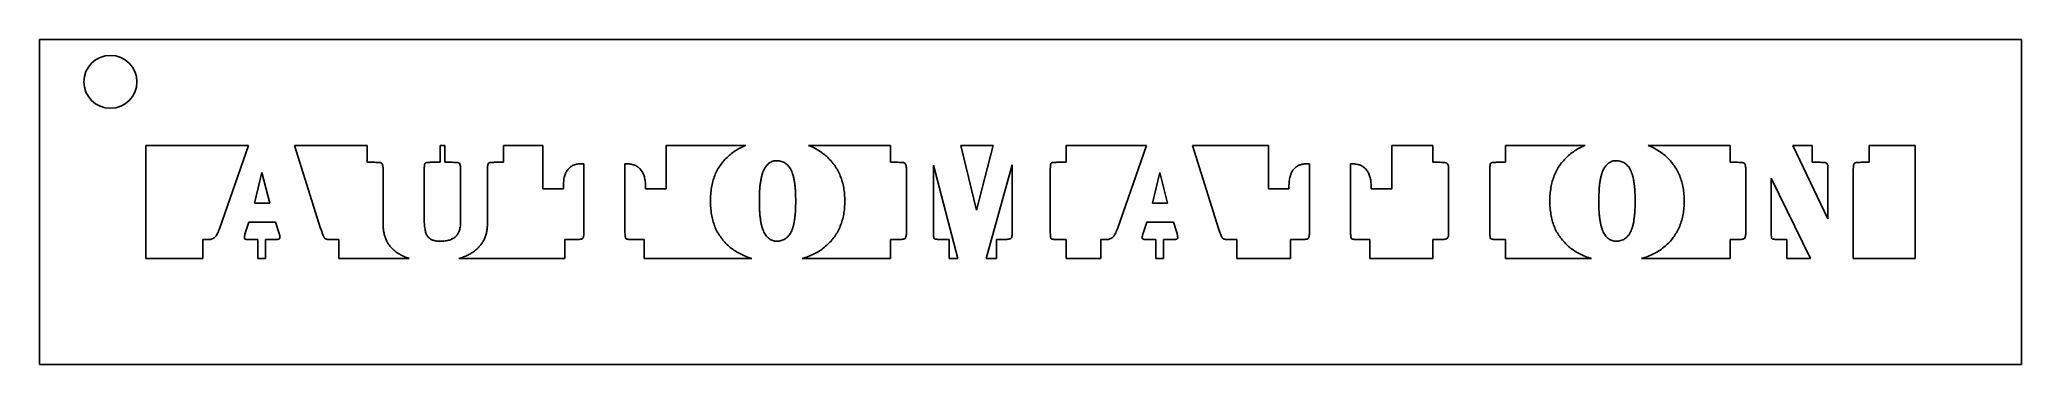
# Model space of a CAD drawing. Header units: millimetres. Extents: x 100 to 212, y 204 to 223.
import ezdxf

# ---------------------------------------------------------------- set-up
doc = ezdxf.new("R2010")
doc.units = ezdxf.units.MM

msp = doc.modelspace()

# ---------------------------------------------------------------- linework, layer by layer
at = {"color": 7, "linetype": 'Continuous', "lineweight": 25}
for p, q in [((99.84, 222.87), (99.84, 204.47)), ((211.84, 222.87), (99.84, 222.87)), ((211.84, 204.47), (211.84, 222.87)), ((105.84, 216.87), (105.84, 210.47)), ((111.64, 216.87), (105.84, 216.87)), ((110, 212.14), (111.64, 216.87)), ((118.36, 216.87), (114.25, 216.87)), ((114.25, 216.87), (115.72, 212.16)), ((118.36, 215.92), (118.36, 216.87)), ((122.47, 216.87), (122.47, 215.92)), ((122.74, 216.87), (122.47, 216.87)), ((122.74, 215.92), (122.74, 216.87)), ((126.05, 216.87), (126.05, 215.92)), ((128.28, 216.87), (126.05, 216.87)), ((128.28, 214.41), (128.28, 216.87)), ((135.25, 216.87), (135.25, 214.41)), ((139.75, 216.87), (135.25, 216.87)), ((147.93, 216.87), (143.3, 216.87)), ((147.93, 215.92), (147.93, 216.87)), ((151.91, 216.87), (152.79, 213.2)), ((153.73, 216.87), (151.91, 216.87)), ((152.79, 213.2), (153.73, 216.87)), ((157.85, 216.87), (157.85, 215.92)), ((162.39, 216.87), (157.85, 216.87)), ((160.75, 212.14), (162.39, 216.87)), ((164.99, 216.87), (166.47, 212.16)), ((169.29, 216.87), (164.99, 216.87)), ((169.29, 214.41), (169.29, 216.87)), ((176.26, 216.87), (176.26, 214.41)), ((178.58, 216.87), (176.26, 216.87)), ((178.58, 215.92), (178.58, 216.87)), ((182.69, 216.87), (182.69, 215.92)), ((187.19, 216.87), (182.69, 216.87)), ((195.38, 216.87), (190.74, 216.87)), ((195.38, 215.92), (195.38, 216.87)), ((198.93, 216.87), (200.91, 212.71)), ((200.02, 216.87), (198.93, 216.87)), ((200.02, 215.92), (200.02, 216.87)), ((203.24, 216.87), (203.24, 215.92)), ((205.84, 216.87), (203.24, 216.87)), ((205.84, 210.47), (205.84, 216.87)), ((112.4, 215.33), (111.99, 213.59)), ((112.85, 213.59), (112.4, 215.33)), ((118.79, 215.92), (118.36, 215.92)), ((119.26, 212.37), (119.26, 215.47)), ((121.58, 215.47), (121.58, 212.68)), ((122.47, 215.92), (121.94, 215.92)), ((123.17, 215.92), (122.74, 215.92)), ((123.63, 212.6), (123.63, 215.47)), ((125.15, 215.49), (125.15, 212.44)), ((126.05, 215.92), (125.55, 215.92)), ((130.6, 215.83), (130.4, 215.83)), ((130.6, 212), (130.6, 215.83)), ((133.03, 215.83), (132.92, 215.83)), ((132.92, 215.83), (132.92, 212)), ((148.34, 215.92), (147.93, 215.92)), ((148.83, 211.99), (148.83, 215.46)), ((150.35, 215.76), (150.35, 211.99)), ((151.73, 210.47), (150.35, 215.76)), ((154.81, 215.77), (153.34, 210.47)), ((154.81, 211.99), (154.81, 215.77)), ((156.96, 215.46), (156.96, 211.99)), ((157.85, 215.92), (157.33, 215.92)), ((163.15, 215.33), (162.74, 213.59)), ((163.59, 213.59), (163.15, 215.33)), ((171.61, 215.83), (171.41, 215.83)), ((171.61, 212), (171.61, 215.83)), ((174.03, 215.83), (173.93, 215.83)), ((173.93, 215.83), (173.93, 212)), ((179, 215.92), (178.58, 215.92)), ((179.47, 211.99), (179.47, 215.46)), ((181.8, 215.46), (181.8, 211.99)), ((182.69, 215.92), (182.18, 215.92)), ((195.79, 215.92), (195.38, 215.92)), ((196.27, 211.99), (196.27, 215.46)), ((200.47, 215.92), (200.02, 215.92)), ((200.91, 212.71), (200.91, 215.46)), ((202.34, 215.46), (202.34, 210.47)), ((203.24, 215.92), (202.79, 215.92)), ((129.44, 214.41), (128.28, 214.41)), ((129.44, 214.53), (129.44, 214.41)), ((134.09, 214.41), (134.09, 214.53)), ((135.25, 214.41), (134.09, 214.41)), ((170.45, 214.41), (169.29, 214.41)), ((170.45, 214.53), (170.45, 214.41)), ((175.09, 214.41), (175.09, 214.53)), ((176.26, 214.41), (175.09, 214.41)), ((199.93, 210.47), (197.7, 215.01)), ((197.7, 215.01), (197.7, 211.99)), ((111.99, 213.59), (112.85, 213.59)), ((162.74, 213.59), (163.59, 213.59)), ((111.67, 212.52), (111.48, 211.96)), ((113.17, 212.52), (111.67, 212.52)), ((113.38, 211.89), (113.17, 212.52)), ((162.41, 212.52), (162.23, 211.96)), ((163.92, 212.52), (162.41, 212.52)), ((164.13, 211.89), (163.92, 212.52)), ((109.07, 210.47), (109.07, 211.54)), ((109.07, 211.54), (109.4, 211.54)), ((111.68, 211.54), (112.17, 211.54)), ((112.17, 211.54), (112.17, 210.47)), ((112.6, 211.54), (112.98, 211.54)), ((112.6, 210.47), (112.6, 211.54)), ((116.24, 211.54), (116.75, 211.54)), ((116.75, 211.54), (116.75, 210.47)), ((129.53, 210.47), (129.53, 211.54)), ((129.53, 211.54), (130.14, 211.54)), ((133.28, 211.54), (134, 211.54)), ((134, 211.54), (134, 210.47)), ((147.93, 210.47), (147.93, 211.54)), ((147.93, 211.54), (148.34, 211.54)), ((150.78, 211.54), (151.24, 211.54)), ((151.24, 211.54), (151.24, 210.47)), ((153.92, 211.54), (154.29, 211.54)), ((153.92, 210.47), (153.92, 211.54)), ((157.33, 211.54), (157.85, 211.54)), ((157.85, 211.54), (157.85, 210.47)), ((159.82, 210.47), (159.82, 211.54)), ((159.82, 211.54), (160.14, 211.54)), ((162.42, 211.54), (162.92, 211.54)), ((162.92, 211.54), (162.92, 210.47)), ((163.35, 211.54), (163.73, 211.54)), ((163.35, 210.47), (163.35, 211.54)), ((166.99, 211.54), (167.5, 211.54)), ((167.5, 211.54), (167.5, 210.47)), ((170.54, 210.47), (170.54, 211.54)), ((170.54, 211.54), (171.15, 211.54)), ((174.29, 211.54), (175.01, 211.54)), ((175.01, 211.54), (175.01, 210.47)), ((178.58, 210.47), (178.58, 211.54)), ((178.58, 211.54), (179, 211.54)), ((182.18, 211.54), (182.69, 211.54)), ((182.69, 211.54), (182.69, 210.47)), ((195.38, 210.47), (195.38, 211.54)), ((195.38, 211.54), (195.79, 211.54)), ((198.1, 211.54), (198.59, 211.54)), ((198.59, 211.54), (198.59, 210.47)), ((105.84, 210.47), (109.07, 210.47)), ((112.17, 210.47), (112.6, 210.47)), ((116.75, 210.47), (120.73, 210.47)), ((123.54, 210.47), (129.53, 210.47)), ((134, 210.47), (140.09, 210.47)), ((142.93, 210.47), (147.93, 210.47)), ((151.24, 210.47), (151.73, 210.47)), ((153.34, 210.47), (153.92, 210.47)), ((157.85, 210.47), (159.82, 210.47)), ((162.92, 210.47), (163.35, 210.47)), ((167.5, 210.47), (170.54, 210.47)), ((175.01, 210.47), (178.58, 210.47)), ((182.69, 210.47), (187.54, 210.47)), ((190.37, 210.47), (195.38, 210.47)), ((198.59, 210.47), (199.93, 210.47)), ((202.34, 210.47), (205.84, 210.47)), ((99.84, 204.47), (211.84, 204.47))]:
    msp.add_line(p, q, dxfattribs=at)
msp.add_circle((103.84, 220.47), 1.5, dxfattribs=at)
for points, knots in [([(137.75, 213.72), (137.75, 213.85), (137.76, 214.11), (137.81, 214.48), (137.88, 214.83), (137.99, 215.16), (138.13, 215.47), (138.31, 215.75), (138.51, 216.01), (138.75, 216.25), (139.01, 216.47), (139.3, 216.66), (139.55, 216.78), (139.7, 216.85), (139.75, 216.87)], [0, 0, 0, 0, 0.0679678, 0.1325416, 0.1942264, 0.2539188, 0.3121066, 0.3695997, 0.4269401, 0.4850511, 0.5437881, 0.6028493, 0.6628409, 0.6886348, 0.6886348, 0.6886348, 0.6886348]), ([(143.3, 216.87), (143.35, 216.85), (143.51, 216.78), (143.77, 216.65), (144.06, 216.46), (144.33, 216.24), (144.57, 216), (144.78, 215.73), (144.95, 215.45), (145.1, 215.14), (145.21, 214.81), (145.29, 214.47), (145.34, 214.1), (145.34, 213.85), (145.34, 213.72)], [0.3136224, 0.3136224, 0.3136224, 0.3136224, 0.3418863, 0.4025862, 0.4619439, 0.5211281, 0.5795262, 0.6369886, 0.6940553, 0.7514519, 0.8101959, 0.8708754, 0.9338801, 1, 1, 1, 1]), ([(185.19, 213.72), (185.19, 213.85), (185.2, 214.11), (185.25, 214.48), (185.32, 214.83), (185.44, 215.16), (185.57, 215.47), (185.75, 215.75), (185.95, 216.01), (186.19, 216.25), (186.45, 216.47), (186.74, 216.66), (186.99, 216.78), (187.14, 216.85), (187.19, 216.87)], [0, 0, 0, 0, 0.0679678, 0.1325416, 0.1942264, 0.2539188, 0.3121066, 0.3695997, 0.4269401, 0.4850511, 0.5437881, 0.6028493, 0.6628409, 0.6886348, 0.6886348, 0.6886348, 0.6886348]), ([(190.74, 216.87), (190.79, 216.85), (190.95, 216.78), (191.21, 216.65), (191.51, 216.46), (191.77, 216.24), (192.01, 216), (192.22, 215.73), (192.39, 215.45), (192.54, 215.14), (192.65, 214.81), (192.73, 214.47), (192.78, 214.1), (192.78, 213.85), (192.78, 213.72)], [0.3136224, 0.3136224, 0.3136224, 0.3136224, 0.3418863, 0.4025862, 0.4619439, 0.5211281, 0.5795262, 0.6369886, 0.6940553, 0.7514519, 0.8101959, 0.8708754, 0.9338801, 1, 1, 1, 1]), ([(119.26, 215.47), (119.25, 215.51), (119.25, 215.6), (119.24, 215.71), (119.22, 215.79), (119.19, 215.85), (119.12, 215.89), (119.04, 215.9), (118.92, 215.91), (118.84, 215.91), (118.79, 215.92)], [0, 0, 0, 0, 0.179604, 0.320129, 0.423804, 0.496802, 0.570956, 0.678344, 0.820396, 1, 1, 1, 1]), ([(121.94, 215.92), (121.9, 215.91), (121.83, 215.91), (121.74, 215.9), (121.68, 215.89), (121.63, 215.87), (121.6, 215.81), (121.59, 215.73), (121.58, 215.61), (121.58, 215.52), (121.58, 215.47)], [0, 0, 0, 0, 0.156801, 0.281394, 0.372925, 0.435334, 0.503755, 0.617999, 0.78322, 1, 1, 1, 1]), ([(123.63, 215.47), (123.63, 215.51), (123.63, 215.6), (123.62, 215.72), (123.6, 215.8), (123.57, 215.86), (123.5, 215.89), (123.42, 215.9), (123.31, 215.91), (123.22, 215.91), (123.17, 215.92)], [0, 0, 0, 0, 0.184731, 0.328637, 0.43345, 0.502542, 0.573454, 0.6787, 0.820493, 1, 1, 1, 1]), ([(125.55, 215.92), (125.51, 215.91), (125.43, 215.91), (125.33, 215.91), (125.26, 215.89), (125.21, 215.87), (125.18, 215.82), (125.16, 215.74), (125.15, 215.63), (125.15, 215.54), (125.15, 215.49)], [0, 0, 0, 0, 0.173086, 0.308347, 0.406781, 0.472996, 0.538622, 0.647285, 0.799955, 1, 1, 1, 1]), ([(130.4, 215.83), (130.36, 215.82), (130.29, 215.82), (130.19, 215.81), (130.09, 215.78), (130, 215.75), (129.92, 215.7), (129.84, 215.65), (129.76, 215.59), (129.7, 215.51), (129.64, 215.43), (129.58, 215.33), (129.54, 215.23), (129.5, 215.11), (129.47, 214.98), (129.46, 214.84), (129.44, 214.69), (129.44, 214.58), (129.44, 214.53)], [0, 0, 0, 0, 0.0588134, 0.1150166, 0.16941, 0.2215477, 0.2740912, 0.3267729, 0.3792277, 0.4342856, 0.4905922, 0.5500109, 0.6129116, 0.6799844, 0.7517995, 0.8288216, 0.9114877, 1, 1, 1, 1]), ([(134.09, 214.53), (134.09, 214.58), (134.08, 214.68), (134.07, 214.83), (134.05, 214.96), (134.02, 215.09), (133.98, 215.2), (133.94, 215.31), (133.88, 215.41), (133.81, 215.5), (133.74, 215.57), (133.66, 215.64), (133.58, 215.7), (133.48, 215.75), (133.38, 215.78), (133.27, 215.81), (133.15, 215.82), (133.07, 215.82), (133.03, 215.83)], [0, 0, 0, 0, 0.08122, 0.157575, 0.229484, 0.297083, 0.361155, 0.422431, 0.480768, 0.537236, 0.5921, 0.646606, 0.701586, 0.756215, 0.813586, 0.872139, 0.934105, 1, 1, 1, 1]), ([(141.51, 216), (141.47, 216), (141.39, 216), (141.28, 215.98), (141.18, 215.93), (141.08, 215.88), (141, 215.8), (140.91, 215.71), (140.84, 215.61), (140.77, 215.49), (140.71, 215.35), (140.66, 215.18), (140.62, 215), (140.58, 214.79), (140.55, 214.56), (140.53, 214.31), (140.52, 214.03), (140.52, 213.84), (140.52, 213.74)], [0, 0, 0, 0, 0.042095, 0.082968, 0.122708, 0.1631, 0.204924, 0.249144, 0.296461, 0.346886, 0.402617, 0.464955, 0.534993, 0.611927, 0.697023, 0.78997, 0.890936, 1, 1, 1, 1]), ([(142.57, 213.71), (142.57, 213.81), (142.57, 214), (142.56, 214.28), (142.54, 214.53), (142.51, 214.76), (142.48, 214.97), (142.43, 215.16), (142.38, 215.32), (142.32, 215.47), (142.25, 215.6), (142.17, 215.7), (142.08, 215.8), (141.98, 215.87), (141.88, 215.93), (141.76, 215.97), (141.64, 216), (141.55, 216), (141.51, 216)], [0, 0, 0, 0, 0.105062, 0.202288, 0.292246, 0.375159, 0.450108, 0.518376, 0.580277, 0.635778, 0.686796, 0.733975, 0.778847, 0.822264, 0.865055, 0.908322, 0.952831, 1, 1, 1, 1]), ([(148.83, 215.46), (148.83, 215.51), (148.83, 215.6), (148.81, 215.71), (148.79, 215.8), (148.76, 215.86), (148.69, 215.89), (148.6, 215.9), (148.48, 215.91), (148.39, 215.91), (148.34, 215.92)], [0, 0, 0, 0, 0.1797129, 0.3180278, 0.4204572, 0.4900235, 0.5627982, 0.6705166, 0.8152049, 1, 1, 1, 1]), ([(157.33, 215.92), (157.29, 215.91), (157.22, 215.91), (157.13, 215.91), (157.06, 215.89), (157.01, 215.87), (156.98, 215.82), (156.97, 215.74), (156.96, 215.61), (156.96, 215.52), (156.96, 215.46)], [0, 0, 0, 0, 0.161472, 0.285869, 0.379741, 0.440187, 0.504912, 0.616483, 0.782187, 1, 1, 1, 1]), ([(171.41, 215.83), (171.37, 215.82), (171.3, 215.82), (171.2, 215.81), (171.1, 215.78), (171.01, 215.75), (170.93, 215.7), (170.85, 215.65), (170.77, 215.59), (170.7, 215.51), (170.64, 215.43), (170.59, 215.33), (170.55, 215.23), (170.51, 215.11), (170.48, 214.98), (170.46, 214.84), (170.45, 214.69), (170.45, 214.58), (170.45, 214.53)], [0, 0, 0, 0, 0.0588134, 0.1150166, 0.16941, 0.2215477, 0.2740912, 0.3267729, 0.3792277, 0.4342856, 0.4905922, 0.5500109, 0.6129116, 0.6799844, 0.7517995, 0.8288216, 0.9114877, 1, 1, 1, 1]), ([(175.09, 214.53), (175.09, 214.58), (175.09, 214.68), (175.08, 214.83), (175.06, 214.96), (175.03, 215.09), (174.99, 215.2), (174.94, 215.31), (174.89, 215.41), (174.82, 215.5), (174.75, 215.57), (174.67, 215.64), (174.58, 215.7), (174.49, 215.75), (174.39, 215.78), (174.27, 215.81), (174.16, 215.82), (174.08, 215.82), (174.03, 215.83)], [0, 0, 0, 0, 0.08122, 0.157575, 0.229484, 0.297083, 0.361155, 0.422431, 0.480768, 0.537236, 0.5921, 0.646606, 0.701586, 0.756215, 0.813586, 0.872139, 0.934105, 1, 1, 1, 1]), ([(179.47, 215.46), (179.47, 215.51), (179.47, 215.6), (179.46, 215.71), (179.44, 215.79), (179.4, 215.85), (179.34, 215.88), (179.25, 215.9), (179.14, 215.91), (179.05, 215.91), (179, 215.92)], [0, 0, 0, 0, 0.179828, 0.319176, 0.42364, 0.496026, 0.571067, 0.675874, 0.820172, 1, 1, 1, 1]), ([(182.18, 215.92), (182.14, 215.91), (182.07, 215.91), (181.97, 215.91), (181.9, 215.89), (181.85, 215.87), (181.82, 215.81), (181.81, 215.73), (181.8, 215.61), (181.8, 215.51), (181.8, 215.46)], [0, 0, 0, 0, 0.162871, 0.292673, 0.38709, 0.450724, 0.519439, 0.630685, 0.790308, 1, 1, 1, 1]), ([(188.95, 216), (188.91, 216), (188.83, 216), (188.72, 215.98), (188.62, 215.93), (188.53, 215.88), (188.44, 215.8), (188.36, 215.71), (188.28, 215.61), (188.21, 215.49), (188.15, 215.35), (188.1, 215.18), (188.06, 215), (188.02, 214.79), (187.99, 214.56), (187.98, 214.31), (187.96, 214.03), (187.96, 213.84), (187.96, 213.74)], [0, 0, 0, 0, 0.042095, 0.082968, 0.122708, 0.1631, 0.204924, 0.249144, 0.296461, 0.346886, 0.402617, 0.464955, 0.534993, 0.611927, 0.697023, 0.78997, 0.890936, 1, 1, 1, 1]), ([(190.01, 213.71), (190.01, 213.81), (190.01, 214), (190, 214.28), (189.98, 214.53), (189.95, 214.76), (189.92, 214.97), (189.87, 215.16), (189.82, 215.32), (189.76, 215.47), (189.69, 215.6), (189.61, 215.7), (189.52, 215.8), (189.43, 215.87), (189.32, 215.93), (189.2, 215.97), (189.08, 216), (188.99, 216), (188.95, 216)], [0, 0, 0, 0, 0.105062, 0.202288, 0.292246, 0.375159, 0.450108, 0.518376, 0.580277, 0.635778, 0.686796, 0.733975, 0.778847, 0.822264, 0.865055, 0.908322, 0.952831, 1, 1, 1, 1]), ([(196.27, 215.46), (196.27, 215.51), (196.27, 215.6), (196.25, 215.71), (196.23, 215.79), (196.2, 215.85), (196.13, 215.88), (196.05, 215.9), (195.93, 215.91), (195.84, 215.91), (195.79, 215.92)], [0, 0, 0, 0, 0.178909, 0.317544, 0.421474, 0.493491, 0.568148, 0.674093, 0.817654, 1, 1, 1, 1]), ([(200.91, 215.46), (200.91, 215.51), (200.91, 215.6), (200.9, 215.72), (200.88, 215.8), (200.85, 215.86), (200.78, 215.89), (200.71, 215.9), (200.6, 215.91), (200.52, 215.91), (200.47, 215.92)], [0, 0, 0, 0, 0.1939665, 0.3426775, 0.4497037, 0.5212562, 0.592853, 0.6933847, 0.8291484, 1, 1, 1, 1]), ([(202.79, 215.92), (202.74, 215.91), (202.66, 215.91), (202.55, 215.91), (202.47, 215.89), (202.4, 215.87), (202.37, 215.81), (202.36, 215.73), (202.35, 215.61), (202.34, 215.52), (202.34, 215.46)], [0, 0, 0, 0, 0.1763208, 0.3147484, 0.4160723, 0.4832422, 0.5476334, 0.6517744, 0.8026993, 1, 1, 1, 1]), ([(140.09, 210.47), (140.04, 210.48), (139.87, 210.53), (139.6, 210.64), (139.29, 210.8), (139.01, 210.98), (138.74, 211.2), (138.51, 211.44), (138.31, 211.7), (138.13, 211.98), (137.99, 212.29), (137.88, 212.62), (137.81, 212.97), (137.76, 213.34), (137.75, 213.59), (137.75, 213.72)], [0.2453878, 0.2453878, 0.2453878, 0.2453878, 0.2748088, 0.3364941, 0.3967196, 0.4558077, 0.5145862, 0.5729238, 0.6303388, 0.6879299, 0.746124, 0.8057418, 0.8676672, 0.9322521, 1, 1, 1, 1]), ([(140.52, 213.74), (140.52, 213.64), (140.52, 213.44), (140.53, 213.16), (140.55, 212.91), (140.58, 212.67), (140.61, 212.46), (140.66, 212.27), (140.71, 212.11), (140.77, 211.97), (140.84, 211.84), (140.91, 211.74), (140.99, 211.65), (141.08, 211.58), (141.17, 211.52), (141.28, 211.48), (141.38, 211.45), (141.46, 211.45), (141.5, 211.45)], [0, 0, 0, 0, 0.11021, 0.212365, 0.306117, 0.391531, 0.469257, 0.539104, 0.601421, 0.657167, 0.707627, 0.754264, 0.797409, 0.838893, 0.878783, 0.918202, 0.958246, 1, 1, 1, 1]), ([(141.5, 211.45), (141.54, 211.45), (141.63, 211.45), (141.76, 211.48), (141.87, 211.52), (141.98, 211.58), (142.08, 211.65), (142.17, 211.74), (142.25, 211.85), (142.32, 211.97), (142.38, 212.12), (142.43, 212.28), (142.48, 212.47), (142.51, 212.67), (142.54, 212.9), (142.56, 213.15), (142.57, 213.43), (142.57, 213.61), (142.57, 213.71)], [0, 0, 0, 0, 0.047928, 0.093565, 0.13754, 0.181007, 0.224457, 0.269205, 0.316243, 0.366675, 0.422026, 0.483169, 0.550846, 0.626298, 0.708126, 0.798085, 0.895352, 1, 1, 1, 1]), ([(145.34, 213.72), (145.34, 213.59), (145.34, 213.34), (145.29, 212.98), (145.21, 212.63), (145.1, 212.3), (144.95, 212), (144.78, 211.71), (144.57, 211.45), (144.33, 211.21), (144.06, 210.99), (143.77, 210.8), (143.45, 210.64), (143.17, 210.53), (142.99, 210.48), (142.93, 210.47)], [0, 0, 0, 0, 0.0659782, 0.1291159, 0.1894326, 0.2479733, 0.3055647, 0.3625091, 0.4196605, 0.4777633, 0.5365185, 0.5959495, 0.6566246, 0.7192201, 0.7505334, 0.7505334, 0.7505334, 0.7505334]), ([(187.54, 210.47), (187.48, 210.48), (187.31, 210.53), (187.04, 210.64), (186.73, 210.8), (186.45, 210.98), (186.19, 211.2), (185.95, 211.44), (185.75, 211.7), (185.57, 211.98), (185.43, 212.29), (185.32, 212.62), (185.25, 212.97), (185.2, 213.34), (185.19, 213.59), (185.19, 213.72)], [0.2453878, 0.2453878, 0.2453878, 0.2453878, 0.2748088, 0.3364941, 0.3967196, 0.4558077, 0.5145862, 0.5729238, 0.6303388, 0.6879299, 0.746124, 0.8057418, 0.8676672, 0.9322521, 1, 1, 1, 1]), ([(187.96, 213.74), (187.96, 213.64), (187.96, 213.44), (187.97, 213.16), (187.99, 212.91), (188.02, 212.67), (188.06, 212.46), (188.1, 212.27), (188.15, 212.11), (188.21, 211.97), (188.28, 211.84), (188.35, 211.74), (188.43, 211.65), (188.52, 211.58), (188.61, 211.52), (188.72, 211.48), (188.83, 211.45), (188.9, 211.45), (188.94, 211.45)], [0, 0, 0, 0, 0.11021, 0.212365, 0.306117, 0.391531, 0.469257, 0.539104, 0.601421, 0.657167, 0.707627, 0.754264, 0.797409, 0.838893, 0.878783, 0.918202, 0.958246, 1, 1, 1, 1]), ([(188.94, 211.45), (188.98, 211.45), (189.07, 211.45), (189.2, 211.48), (189.31, 211.52), (189.42, 211.58), (189.52, 211.65), (189.61, 211.74), (189.69, 211.85), (189.76, 211.97), (189.82, 212.12), (189.87, 212.28), (189.92, 212.47), (189.95, 212.67), (189.98, 212.9), (190, 213.15), (190.01, 213.43), (190.01, 213.61), (190.01, 213.71)], [0, 0, 0, 0, 0.047928, 0.093565, 0.13754, 0.181007, 0.224457, 0.269205, 0.316243, 0.366675, 0.422026, 0.483169, 0.550846, 0.626298, 0.708126, 0.798085, 0.895352, 1, 1, 1, 1]), ([(192.78, 213.72), (192.78, 213.59), (192.78, 213.34), (192.73, 212.98), (192.65, 212.63), (192.54, 212.3), (192.39, 212), (192.22, 211.71), (192.01, 211.45), (191.77, 211.21), (191.5, 210.99), (191.21, 210.8), (190.89, 210.64), (190.61, 210.53), (190.43, 210.48), (190.37, 210.47)], [0, 0, 0, 0, 0.0659782, 0.1291159, 0.1894326, 0.2479733, 0.3055647, 0.3625091, 0.4196605, 0.4777633, 0.5365185, 0.5959495, 0.6566246, 0.7192201, 0.7505334, 0.7505334, 0.7505334, 0.7505334]), ([(109.4, 211.54), (109.43, 211.54), (109.49, 211.54), (109.59, 211.57), (109.67, 211.61), (109.75, 211.67), (109.82, 211.75), (109.89, 211.86), (109.95, 211.99), (109.98, 212.09), (110, 212.14)], [0, 0, 0, 0, 0.1079986, 0.2116887, 0.3120119, 0.415702, 0.530626, 0.6655918, 0.8215326, 1, 1, 1, 1]), ([(111.48, 211.96), (111.47, 211.92), (111.45, 211.85), (111.42, 211.76), (111.41, 211.69), (111.41, 211.65), (111.41, 211.63)], [0, 0, 0, 0, 0.366255, 0.632679, 0.831642, 1, 1, 1, 1]), ([(113.42, 211.64), (113.42, 211.66), (113.42, 211.7), (113.41, 211.77), (113.4, 211.83), (113.39, 211.87), (113.38, 211.89)], [0, 0, 0, 0, 0.244044, 0.501077, 0.760784, 1, 1, 1, 1]), ([(115.72, 212.16), (115.74, 212.12), (115.76, 212.05), (115.8, 211.94), (115.83, 211.86), (115.86, 211.78), (115.89, 211.72), (115.91, 211.67), (115.94, 211.63), (115.97, 211.6), (116.01, 211.57), (116.08, 211.55), (116.15, 211.54), (116.21, 211.54), (116.24, 211.54)], [0, 0, 0, 0, 0.134731, 0.253679, 0.359814, 0.451414, 0.526843, 0.590371, 0.638852, 0.675285, 0.738985, 0.813013, 0.89845, 1, 1, 1, 1]), ([(120.73, 210.47), (120.7, 210.48), (120.59, 210.51), (120.4, 210.59), (120.19, 210.7), (120, 210.82), (119.82, 210.97), (119.67, 211.12), (119.54, 211.3), (119.44, 211.48), (119.36, 211.68), (119.3, 211.9), (119.26, 212.13), (119.26, 212.29), (119.26, 212.37)], [0.3411146, 0.3411146, 0.3411146, 0.3411146, 0.367836, 0.4306327, 0.4914794, 0.5501871, 0.606924, 0.6621588, 0.7161533, 0.7699357, 0.8244652, 0.8805303, 0.9388024, 1, 1, 1, 1]), ([(121.58, 212.68), (121.58, 212.62), (121.58, 212.51), (121.59, 212.35), (121.61, 212.21), (121.63, 212.07), (121.65, 211.96), (121.69, 211.86), (121.73, 211.77), (121.78, 211.7), (121.84, 211.64), (121.9, 211.59), (121.97, 211.54), (122.05, 211.51), (122.14, 211.48), (122.24, 211.46), (122.34, 211.45), (122.41, 211.45), (122.45, 211.45)], [0, 0, 0, 0, 0.0994015, 0.1902147, 0.2734548, 0.3484864, 0.4155967, 0.4764629, 0.5305128, 0.5792486, 0.625365, 0.6716866, 0.7191407, 0.7686295, 0.821185, 0.8771655, 0.9363465, 1, 1, 1, 1]), ([(122.45, 211.45), (122.5, 211.45), (122.6, 211.45), (122.75, 211.46), (122.88, 211.48), (123, 211.51), (123.11, 211.55), (123.2, 211.59), (123.29, 211.65), (123.37, 211.71), (123.43, 211.78), (123.48, 211.87), (123.53, 211.96), (123.57, 212.07), (123.6, 212.19), (123.62, 212.31), (123.63, 212.45), (123.63, 212.55), (123.63, 212.6)], [0, 0, 0, 0, 0.080505, 0.154743, 0.223645, 0.287828, 0.347437, 0.402889, 0.454994, 0.50438, 0.553691, 0.605573, 0.660045, 0.718519, 0.781294, 0.848876, 0.921669, 1, 1, 1, 1]), ([(125.15, 212.44), (125.15, 212.36), (125.14, 212.2), (125.11, 211.96), (125.05, 211.74), (124.96, 211.53), (124.85, 211.33), (124.71, 211.16), (124.55, 210.99), (124.36, 210.84), (124.15, 210.71), (123.92, 210.6), (123.71, 210.52), (123.58, 210.48), (123.54, 210.47)], [0, 0, 0, 0, 0.0591062, 0.1151832, 0.1692883, 0.2219131, 0.2739428, 0.3263525, 0.3801556, 0.4356765, 0.4934539, 0.5538811, 0.617832, 0.6501665, 0.6501665, 0.6501665, 0.6501665]), ([(130.14, 211.54), (130.19, 211.54), (130.27, 211.54), (130.38, 211.55), (130.46, 211.56), (130.53, 211.59), (130.57, 211.65), (130.59, 211.73), (130.6, 211.85), (130.6, 211.94), (130.6, 212)], [0, 0, 0, 0, 0.172358, 0.30919, 0.412942, 0.48311, 0.553425, 0.659232, 0.806929, 1, 1, 1, 1]), ([(132.92, 212), (132.92, 211.94), (132.92, 211.85), (132.94, 211.73), (132.95, 211.64), (132.97, 211.58), (133.03, 211.56), (133.09, 211.55), (133.18, 211.54), (133.24, 211.54), (133.28, 211.54)], [0, 0, 0, 0, 0.2189819, 0.3848665, 0.5023845, 0.5719781, 0.6355902, 0.7245618, 0.8463041, 1, 1, 1, 1]), ([(148.34, 211.54), (148.39, 211.54), (148.48, 211.54), (148.6, 211.55), (148.69, 211.57), (148.76, 211.59), (148.79, 211.66), (148.81, 211.74), (148.83, 211.86), (148.83, 211.94), (148.83, 211.99)], [0, 0, 0, 0, 0.182404, 0.326541, 0.432204, 0.506199, 0.577847, 0.681507, 0.820971, 1, 1, 1, 1]), ([(150.35, 211.99), (150.35, 211.94), (150.35, 211.85), (150.36, 211.73), (150.38, 211.64), (150.41, 211.58), (150.47, 211.56), (150.55, 211.55), (150.65, 211.54), (150.74, 211.54), (150.78, 211.54)], [0, 0, 0, 0, 0.198016, 0.35123, 0.457452, 0.523556, 0.58938, 0.689352, 0.824791, 1, 1, 1, 1]), ([(154.29, 211.54), (154.34, 211.54), (154.43, 211.54), (154.56, 211.55), (154.65, 211.57), (154.73, 211.59), (154.77, 211.65), (154.8, 211.73), (154.81, 211.85), (154.81, 211.94), (154.81, 211.99)], [0, 0, 0, 0, 0.182531, 0.328297, 0.438503, 0.513167, 0.58305, 0.683645, 0.82226, 1, 1, 1, 1]), ([(156.96, 211.99), (156.96, 211.94), (156.96, 211.84), (156.97, 211.72), (156.98, 211.64), (157.01, 211.58), (157.06, 211.56), (157.13, 211.55), (157.22, 211.54), (157.3, 211.54), (157.33, 211.54)], [0, 0, 0, 0, 0.218226, 0.384685, 0.497333, 0.563255, 0.624983, 0.716042, 0.841468, 1, 1, 1, 1]), ([(160.14, 211.54), (160.18, 211.54), (160.24, 211.54), (160.33, 211.57), (160.42, 211.61), (160.5, 211.67), (160.57, 211.75), (160.63, 211.86), (160.69, 211.99), (160.73, 212.09), (160.75, 212.14)], [0, 0, 0, 0, 0.107999, 0.211689, 0.312012, 0.415702, 0.530626, 0.665592, 0.821533, 1, 1, 1, 1]), ([(162.23, 211.96), (162.22, 211.92), (162.19, 211.85), (162.17, 211.76), (162.15, 211.69), (162.15, 211.65), (162.15, 211.63)], [0, 0, 0, 0, 0.366255, 0.632679, 0.831642, 1, 1, 1, 1]), ([(164.17, 211.64), (164.16, 211.66), (164.16, 211.7), (164.15, 211.77), (164.14, 211.83), (164.13, 211.87), (164.13, 211.89)], [0, 0, 0, 0, 0.244044, 0.501077, 0.760784, 1, 1, 1, 1]), ([(166.47, 212.16), (166.48, 212.12), (166.51, 212.05), (166.54, 211.94), (166.57, 211.86), (166.61, 211.78), (166.63, 211.72), (166.66, 211.67), (166.68, 211.63), (166.71, 211.6), (166.76, 211.57), (166.82, 211.55), (166.9, 211.54), (166.96, 211.54), (166.99, 211.54)], [0, 0, 0, 0, 0.1347314, 0.2536785, 0.3598136, 0.4514141, 0.5268433, 0.5903712, 0.6388517, 0.6752853, 0.7389854, 0.8130132, 0.8984503, 1, 1, 1, 1]), ([(171.15, 211.54), (171.2, 211.54), (171.28, 211.54), (171.39, 211.55), (171.47, 211.56), (171.54, 211.59), (171.57, 211.65), (171.59, 211.73), (171.61, 211.85), (171.61, 211.94), (171.61, 212)], [0, 0, 0, 0, 0.172358, 0.30919, 0.412942, 0.48311, 0.553425, 0.659232, 0.806929, 1, 1, 1, 1]), ([(173.93, 212), (173.93, 211.94), (173.93, 211.85), (173.94, 211.73), (173.96, 211.64), (173.98, 211.58), (174.03, 211.56), (174.1, 211.55), (174.19, 211.54), (174.25, 211.54), (174.29, 211.54)], [0, 0, 0, 0, 0.218982, 0.384866, 0.502385, 0.571978, 0.63559, 0.724562, 0.846304, 1, 1, 1, 1]), ([(179, 211.54), (179.05, 211.54), (179.14, 211.54), (179.25, 211.55), (179.34, 211.57), (179.4, 211.6), (179.44, 211.66), (179.46, 211.74), (179.47, 211.86), (179.47, 211.95), (179.47, 211.99)], [0, 0, 0, 0, 0.177638, 0.319848, 0.424383, 0.49923, 0.573818, 0.678011, 0.820638, 1, 1, 1, 1]), ([(181.8, 211.99), (181.8, 211.94), (181.8, 211.85), (181.81, 211.73), (181.82, 211.64), (181.85, 211.58), (181.9, 211.56), (181.97, 211.55), (182.07, 211.54), (182.14, 211.54), (182.18, 211.54)], [0, 0, 0, 0, 0.210801, 0.370013, 0.4845, 0.552968, 0.618024, 0.712101, 0.83958, 1, 1, 1, 1]), ([(195.79, 211.54), (195.84, 211.54), (195.93, 211.54), (196.05, 211.55), (196.13, 211.57), (196.2, 211.6), (196.23, 211.66), (196.25, 211.74), (196.27, 211.86), (196.27, 211.95), (196.27, 211.99)], [0, 0, 0, 0, 0.178449, 0.32164, 0.427313, 0.501778, 0.575987, 0.67965, 0.821551, 1, 1, 1, 1]), ([(197.7, 211.99), (197.7, 211.94), (197.7, 211.85), (197.71, 211.73), (197.72, 211.64), (197.75, 211.58), (197.81, 211.56), (197.88, 211.55), (197.98, 211.54), (198.06, 211.54), (198.1, 211.54)], [0, 0, 0, 0, 0.206144, 0.36547, 0.475646, 0.543514, 0.608758, 0.703902, 0.834009, 1, 1, 1, 1]), ([(111.41, 211.63), (111.41, 211.61), (111.41, 211.58), (111.45, 211.56), (111.49, 211.55), (111.54, 211.54), (111.6, 211.54), (111.65, 211.54), (111.68, 211.54)], [0, 0, 0, 0, 0.1410617, 0.2923906, 0.3994436, 0.5536273, 0.7522526, 1, 1, 1, 1]), ([(112.98, 211.54), (113.03, 211.54), (113.12, 211.54), (113.24, 211.54), (113.32, 211.55), (113.37, 211.56), (113.41, 211.59), (113.42, 211.62), (113.42, 211.64)], [0, 0, 0, 0, 0.311706, 0.5492052, 0.709978, 0.7980694, 0.8973339, 1, 1, 1, 1]), ([(162.15, 211.63), (162.16, 211.61), (162.16, 211.58), (162.2, 211.56), (162.24, 211.55), (162.29, 211.54), (162.35, 211.54), (162.4, 211.54), (162.42, 211.54)], [0, 0, 0, 0, 0.141062, 0.292391, 0.399444, 0.553627, 0.752253, 1, 1, 1, 1]), ([(163.73, 211.54), (163.78, 211.54), (163.87, 211.54), (163.99, 211.54), (164.06, 211.55), (164.12, 211.56), (164.16, 211.59), (164.16, 211.62), (164.17, 211.64)], [0, 0, 0, 0, 0.311706, 0.549205, 0.709978, 0.798069, 0.897334, 1, 1, 1, 1])]:
    msp.add_open_spline(points, degree=3, knots=knots, dxfattribs=at)

doc.saveas('drawing.dxf')
